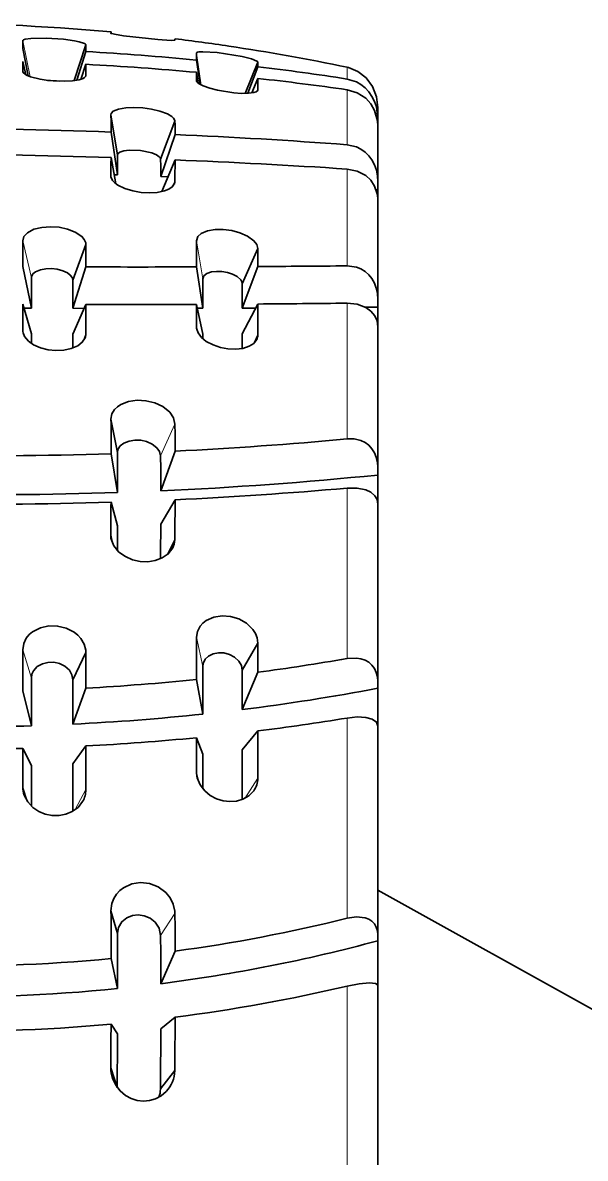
# Model space of a CAD drawing. Extents: x 2 to 295, y 3 to 209.
# Drawn here: x 158.51 to 172.93, y 136.95 to 166.06 of the extents above; entities that cross this region are included whole.
import ezdxf

# ---------------------------------------------------------------- set-up
doc = ezdxf.new("R2010")
doc.units = 0

msp = doc.modelspace()

# ---------------------------------------------------------------- linework, layer by layer
at = {"color": 7, "lineweight": 35, "ltscale": 0.000827127}
msp.add_line((160.764, 165.789), (160.773, 165.821), dxfattribs=at)
at = {"color": 7, "lineweight": 35, "ltscale": 1.4135e-05}
msp.add_line((160.764, 165.788), (160.764, 165.789), dxfattribs=at)
at = {"color": 7, "lineweight": 35, "ltscale": 0.001038}
msp.add_line((160.773, 165.821), (160.779, 165.78), dxfattribs=at)
at = {"color": 7, "lineweight": 35, "ltscale": 0.000712971}
msp.add_line((160.78, 165.78), (160.776, 165.808), dxfattribs=at)
at = {"color": 7, "lineweight": 35, "ltscale": 0.000106943}
msp.add_line((162.415, 165.645), (162.413, 165.641), dxfattribs=at)
at = {"color": 7, "lineweight": 35, "ltscale": 0.004924}
msp.add_line((158.508, 165.4), (158.508, 165.597), dxfattribs=at)
at = {"color": 7, "lineweight": 13, "ltscale": 0.023603}
msp.add_line((158.702, 164.673), (158.508, 165.597), dxfattribs=at)
at = {"color": 7, "lineweight": 35, "ltscale": 0.018065}
msp.add_line((158.652, 164.692), (158.508, 165.4), dxfattribs=at)
at = {"color": 7, "lineweight": 35, "ltscale": 0.024073}
msp.add_line((159.83, 164.573), (160.127, 165.489), dxfattribs=at)
at = {"color": 7, "lineweight": 35, "ltscale": 0.00424}
msp.add_line((160.127, 165.489), (160.127, 165.32), dxfattribs=at)
at = {"color": 7, "lineweight": 35, "ltscale": 0.000872206}
msp.add_line((162.413, 165.641), (162.402, 165.608), dxfattribs=at)
at = {"color": 7, "lineweight": 35, "ltscale": 0.000778883}
msp.add_line((162.413, 165.641), (162.405, 165.611), dxfattribs=at)
at = {"color": 7, "lineweight": 35, "ltscale": 0.006395}
msp.add_line((158.508, 164.811), (158.508, 165.066), dxfattribs=at)
at = {"color": 7, "lineweight": 35, "ltscale": 0.00878}
msp.add_line((158.508, 165.066), (158.585, 164.724), dxfattribs=at)
at = {"color": 7, "lineweight": 35, "ltscale": 0.019264}
msp.add_line((160.127, 165.32), (159.899, 164.584), dxfattribs=at)
at = {"color": 7, "lineweight": 35, "ltscale": 0.004558}
msp.add_line((162.964, 165.099), (162.964, 165.281), dxfattribs=at)
at = {"color": 7, "lineweight": 13, "ltscale": 0.020742}
msp.add_line((163.086, 164.46), (162.964, 165.281), dxfattribs=at)
at = {"color": 7, "lineweight": 35, "ltscale": 0.0157}
msp.add_line((163.054, 164.477), (162.964, 165.099), dxfattribs=at)
at = {"color": 7, "lineweight": 35, "ltscale": 0.000247872}
msp.add_line((158.51, 164.801), (158.508, 164.811), dxfattribs=at)
at = {"color": 7, "lineweight": 13, "ltscale": 0.000456688}
msp.add_line((158.508, 164.811), (158.512, 164.793), dxfattribs=at)
at = {"color": 7, "lineweight": 35, "ltscale": 0.01017}
msp.add_line((159.995, 164.606), (160.127, 164.991), dxfattribs=at)
at = {"color": 7, "lineweight": 35, "ltscale": 0.0072}
msp.add_line((160.127, 164.991), (160.127, 164.703), dxfattribs=at)
at = {"color": 7, "lineweight": 35, "ltscale": 0.005379}
msp.add_line((162.964, 164.57), (162.964, 164.786), dxfattribs=at)
at = {"color": 7, "lineweight": 35, "ltscale": 0.007063}
msp.add_line((162.964, 164.786), (163.009, 164.507), dxfattribs=at)
at = {"color": 7, "lineweight": 35, "ltscale": 0.021638}
msp.add_line((164.213, 164.247), (164.536, 165.05), dxfattribs=at)
at = {"color": 7, "lineweight": 35, "ltscale": 0.018194}
msp.add_line((164.536, 164.928), (164.275, 164.249), dxfattribs=at)
at = {"color": 7, "lineweight": 35, "ltscale": 0.003034}
msp.add_line((164.536, 165.05), (164.536, 164.928), dxfattribs=at)
at = {"color": 7, "lineweight": 13, "ltscale": 0.007605}
msp.add_line((166.823, 164.613), (166.823, 164.917), dxfattribs=at)
at = {"color": 7, "lineweight": 13, "ltscale": 0.000754674}
msp.add_line((160.127, 164.703), (160.118, 164.674), dxfattribs=at)
at = {"color": 7, "lineweight": 35, "ltscale": 0.000146141}
msp.add_line((162.965, 164.565), (162.964, 164.57), dxfattribs=at)
at = {"color": 7, "lineweight": 13, "ltscale": 0.000239591}
msp.add_line((162.964, 164.57), (162.966, 164.561), dxfattribs=at)
at = {"color": 7, "lineweight": 35, "ltscale": 0.010031}
msp.add_line((164.38, 164.259), (164.536, 164.629), dxfattribs=at)
at = {"color": 7, "lineweight": 35, "ltscale": 0.007225}
for p, q in [((164.536, 164.629), (164.536, 164.34)), ((160.085, 158.735), (159.796, 158.736))]:
    msp.add_line(p, q, dxfattribs=at)
at = {"color": 7, "lineweight": 35, "ltscale": 0.000741893}
msp.add_line((164.536, 164.34), (164.525, 164.312), dxfattribs=at)
at = {"color": 7, "lineweight": 13, "ltscale": 0.035239}
msp.add_line((166.823, 162.93), (166.823, 164.34), dxfattribs=at)
at = {"color": 7, "lineweight": 35, "ltscale": 0.026049}
msp.add_line((160.936, 162.666), (160.771, 163.695), dxfattribs=at)
at = {"color": 7, "lineweight": 35, "ltscale": 0.000139999}
msp.add_line((167.612, 163.881), (167.612, 163.875), dxfattribs=at)
at = {"color": 7, "lineweight": 35, "ltscale": 0.006827}
msp.add_line((167.612, 163.875), (167.612, 163.602), dxfattribs=at)
at = {"color": 7, "lineweight": 35, "ltscale": 0.026039}
msp.add_line((162.044, 162.558), (162.412, 163.532), dxfattribs=at)
at = {"color": 7, "lineweight": 35, "ltscale": 0.004847}
msp.add_line((167.612, 163.602), (167.612, 163.408), dxfattribs=at)
at = {"color": 7, "lineweight": 35, "ltscale": 0.035565}
msp.add_line((167.612, 163.408), (167.612, 161.986), dxfattribs=at)
at = {"color": 7, "lineweight": 35, "ltscale": 0.027754}
msp.add_line((160.941, 162.156), (160.776, 163.254), dxfattribs=at)
at = {"color": 7, "lineweight": 35, "ltscale": 0.028438}
msp.add_line((162.416, 163.189), (162.049, 162.112), dxfattribs=at)
at = {"color": 7, "lineweight": 35, "ltscale": 0.017094}
msp.add_line((160.773, 162.599), (160.898, 161.927), dxfattribs=at)
at = {"color": 7, "lineweight": 35, "ltscale": 0.022014}
msp.add_line((162.074, 161.728), (162.415, 162.54), dxfattribs=at)
at = {"color": 7, "lineweight": 35, "ltscale": 0.00215}
msp.add_line((160.941, 162.156), (160.855, 162.159), dxfattribs=at)
at = {"color": 7, "lineweight": 13, "ltscale": 0.062063}
msp.add_line((166.823, 159.824), (166.823, 162.306), dxfattribs=at)
at = {"color": 7, "lineweight": 35, "ltscale": 0.001446}
msp.add_line((160.764, 162.135), (160.773, 162.078), dxfattribs=at)
at = {"color": 7, "lineweight": 35, "ltscale": 0.004582}
msp.add_line((162.232, 162.104), (162.049, 162.112), dxfattribs=at)
at = {"color": 7, "lineweight": 35, "ltscale": 0.002577}
msp.add_line((162.405, 161.974), (162.368, 161.878), dxfattribs=at)
at = {"color": 7, "lineweight": 35, "ltscale": 0.005341}
msp.add_line((167.612, 161.986), (167.612, 161.772), dxfattribs=at)
at = {"color": 7, "lineweight": 35, "ltscale": 0.001027}
msp.add_line((167.612, 161.772), (167.571, 161.775), dxfattribs=at)
at = {"color": 7, "lineweight": 35, "ltscale": 0.006165}
msp.add_line((167.612, 161.772), (167.612, 161.525), dxfattribs=at)
at = {"color": 7, "lineweight": 35, "ltscale": 0.063781}
msp.add_line((167.612, 161.525), (167.612, 158.974), dxfattribs=at)
at = {"color": 7, "lineweight": 35, "ltscale": 0.016588}
msp.add_line((158.508, 159.805), (158.508, 160.468), dxfattribs=at)
at = {"color": 7, "lineweight": 13, "ltscale": 0.024405}
msp.add_line((158.73, 159.518), (158.508, 160.468), dxfattribs=at)
at = {"color": 7, "lineweight": 35, "ltscale": 0.016794}
msp.add_line((162.964, 159.798), (162.964, 160.47), dxfattribs=at)
at = {"color": 7, "lineweight": 13, "ltscale": 0.024667}
msp.add_line((163.124, 159.496), (162.964, 160.47), dxfattribs=at)
at = {"color": 7, "lineweight": 35, "ltscale": 0.024395}
msp.add_line((159.796, 159.456), (160.127, 160.374), dxfattribs=at)
at = {"color": 7, "lineweight": 35, "ltscale": 0.014425}
msp.add_line((160.127, 160.374), (160.127, 159.797), dxfattribs=at)
at = {"color": 7, "lineweight": 35, "ltscale": 0.024608}
msp.add_line((164.135, 159.367), (164.536, 160.266), dxfattribs=at)
at = {"color": 7, "lineweight": 35, "ltscale": 0.011521}
msp.add_line((164.536, 160.266), (164.536, 159.806), dxfattribs=at)
at = {"color": 7, "lineweight": 35, "ltscale": 0.027146}
msp.add_line((158.73, 158.742), (158.508, 159.805), dxfattribs=at)
at = {"color": 7, "lineweight": 35, "ltscale": 0.02778}
msp.add_line((160.127, 159.797), (159.796, 158.736), dxfattribs=at)
at = {"color": 7, "lineweight": 35, "ltscale": 0.026845}
msp.add_line((163.124, 158.736), (162.964, 159.798), dxfattribs=at)
at = {"color": 7, "lineweight": 35, "ltscale": 0.028451}
msp.add_line((164.536, 159.806), (164.135, 158.74), dxfattribs=at)
at = {"color": 7, "lineweight": 35, "ltscale": 0.019395}
msp.add_line((158.73, 159.518), (158.73, 158.742), dxfattribs=at)
at = {"color": 7, "lineweight": 35, "ltscale": 0.017996}
msp.add_line((159.796, 158.736), (159.796, 159.456), dxfattribs=at)
at = {"color": 7, "lineweight": 35, "ltscale": 0.018999}
msp.add_line((163.124, 159.496), (163.124, 158.736), dxfattribs=at)
at = {"color": 7, "lineweight": 35, "ltscale": 0.015673}
msp.add_line((164.135, 158.74), (164.135, 159.367), dxfattribs=at)
at = {"color": 7, "lineweight": 35, "ltscale": 0.005187}
msp.add_line((167.612, 158.974), (167.612, 158.767), dxfattribs=at)
at = {"color": 7, "lineweight": 35, "ltscale": 0.01651}
msp.add_line((158.508, 158.18), (158.508, 158.84), dxfattribs=at)
at = {"color": 7, "lineweight": 35, "ltscale": 0.019796}
msp.add_line((158.508, 158.84), (158.73, 158.08), dxfattribs=at)
at = {"color": 7, "lineweight": 35, "ltscale": 0.004829}
msp.add_line((158.73, 158.742), (158.537, 158.743), dxfattribs=at)
at = {"color": 7, "lineweight": 35, "ltscale": 0.020686}
msp.add_line((159.796, 158.075), (160.127, 158.833), dxfattribs=at)
at = {"color": 7, "lineweight": 35, "ltscale": 0.018687}
msp.add_line((160.127, 158.833), (160.127, 158.085), dxfattribs=at)
at = {"color": 7, "lineweight": 35, "ltscale": 0.014605}
msp.add_line((162.964, 158.252), (162.964, 158.836), dxfattribs=at)
at = {"color": 7, "lineweight": 35, "ltscale": 0.019412}
msp.add_line((162.964, 158.836), (163.124, 158.076), dxfattribs=at)
at = {"color": 7, "lineweight": 35, "ltscale": 0.003465}
msp.add_line((163.124, 158.736), (162.986, 158.736), dxfattribs=at)
at = {"color": 7, "lineweight": 35, "ltscale": 0.021571}
msp.add_line((164.135, 158.081), (164.536, 158.845), dxfattribs=at)
at = {"color": 7, "lineweight": 35, "ltscale": 0.008677}
msp.add_line((164.482, 158.742), (164.135, 158.74), dxfattribs=at)
at = {"color": 7, "lineweight": 35, "ltscale": 0.019917}
msp.add_line((164.536, 158.845), (164.536, 158.049), dxfattribs=at)
at = {"color": 7, "lineweight": 13, "ltscale": 0.087002}
msp.add_line((166.823, 155.388), (166.823, 158.868), dxfattribs=at)
at = {"color": 7, "lineweight": 35, "ltscale": 0.007966}
msp.add_line((167.612, 158.767), (167.293, 158.764), dxfattribs=at)
at = {"color": 7, "lineweight": 35, "ltscale": 0.012498}
msp.add_line((167.612, 158.767), (167.612, 158.267), dxfattribs=at)
at = {"color": 7, "lineweight": 13, "ltscale": 0.003561}
msp.add_line((158.508, 158.18), (158.542, 158.042), dxfattribs=at)
at = {"color": 7, "lineweight": 35, "ltscale": 0.006026}
msp.add_line((158.73, 158.08), (158.73, 157.839), dxfattribs=at)
at = {"color": 7, "lineweight": 35, "ltscale": 0.008894}
msp.add_line((159.796, 157.719), (159.796, 158.075), dxfattribs=at)
at = {"color": 7, "lineweight": 13, "ltscale": 0.005242}
msp.add_line((160.127, 158.085), (160.053, 157.889), dxfattribs=at)
at = {"color": 7, "lineweight": 13, "ltscale": 0.002344}
msp.add_line((162.964, 158.252), (162.98, 158.159), dxfattribs=at)
at = {"color": 7, "lineweight": 35, "ltscale": 0.001849}
msp.add_line((163.124, 158.076), (163.124, 158.002), dxfattribs=at)
at = {"color": 7, "lineweight": 35, "ltscale": 0.005245}
msp.add_line((164.135, 157.871), (164.135, 158.081), dxfattribs=at)
at = {"color": 7, "lineweight": 35, "ltscale": 0.09006}
msp.add_line((167.612, 158.261), (167.612, 154.659), dxfattribs=at)
at = {"color": 7, "lineweight": 35, "ltscale": 0.001082}
msp.add_line((163.124, 158.002), (163.124, 157.959), dxfattribs=at)
at = {"color": 7, "lineweight": 35, "ltscale": 0.00411}
msp.add_line((164.135, 157.707), (164.135, 157.871), dxfattribs=at)
at = {"color": 7, "lineweight": 35, "ltscale": 0.005595}
msp.add_line((164.536, 158.049), (164.441, 157.846), dxfattribs=at)
at = {"color": 7, "lineweight": 35, "ltscale": 1.25885e-05}
msp.add_line((167.612, 156.146), (167.612, 156.146), dxfattribs=at)
msp.add_line((167.612, 156.146), (167.612, 156.146), dxfattribs=at)
msp.add_line((167.612, 156.146), (167.612, 156.146), dxfattribs=at)
at = {"color": 7, "lineweight": 35, "ltscale": 0.021885}
msp.add_line((160.936, 155.037), (160.771, 155.896), dxfattribs=at)
at = {"color": 7, "lineweight": 13, "ltscale": 0.022372}
msp.add_line((162.044, 154.954), (162.412, 155.77), dxfattribs=at)
at = {"color": 7, "lineweight": 35, "ltscale": 0.025189}
msp.add_line((160.941, 154.015), (160.776, 155.008), dxfattribs=at)
at = {"color": 7, "lineweight": 35, "ltscale": 0.027028}
msp.add_line((162.416, 155.075), (162.049, 154.058), dxfattribs=at)
at = {"color": 7, "lineweight": 35, "ltscale": 0.004874}
msp.add_line((167.612, 154.659), (167.612, 154.464), dxfattribs=at)
at = {"color": 7, "lineweight": 35, "ltscale": 0.018719}
msp.add_line((167.612, 154.464), (167.612, 153.715), dxfattribs=at)
at = {"color": 7, "lineweight": 13, "ltscale": 0.109297}
msp.add_line((166.823, 149.757), (166.823, 154.129), dxfattribs=at)
at = {"color": 7, "lineweight": 35, "ltscale": 0.01566}
msp.add_line((160.773, 153.765), (160.939, 153.161), dxfattribs=at)
at = {"color": 7, "lineweight": 35, "ltscale": 0.018129}
msp.add_line((162.048, 153.204), (162.415, 153.829), dxfattribs=at)
at = {"color": 7, "lineweight": 35, "ltscale": 0.113602}
msp.add_line((167.612, 153.715), (167.612, 149.171), dxfattribs=at)
at = {"color": 7, "lineweight": 35, "ltscale": 0.015818}
msp.add_line((160.939, 153.161), (160.934, 152.528), dxfattribs=at)
at = {"color": 7, "lineweight": 35, "ltscale": 0.005277}
msp.add_line((160.764, 152.924), (160.807, 152.717), dxfattribs=at)
at = {"color": 7, "lineweight": 35, "ltscale": 0.010302}
msp.add_line((162.405, 152.799), (162.224, 152.429), dxfattribs=at)
at = {"color": 7, "lineweight": 35, "ltscale": 0.027005}
msp.add_line((162.964, 149.223), (162.964, 150.303), dxfattribs=at)
at = {"color": 7, "lineweight": 13, "ltscale": 0.019188}
msp.add_line((163.124, 149.552), (162.964, 150.303), dxfattribs=at)
at = {"color": 7, "lineweight": 35, "ltscale": 0.026252}
msp.add_line((158.508, 148.934), (158.508, 149.984), dxfattribs=at)
at = {"color": 7, "lineweight": 13, "ltscale": 0.018982}
msp.add_line((158.73, 149.258), (158.508, 149.984), dxfattribs=at)
at = {"color": 7, "lineweight": 35, "ltscale": 0.020019}
msp.add_line((164.135, 149.459), (164.536, 150.152), dxfattribs=at)
at = {"color": 7, "lineweight": 35, "ltscale": 0.018618}
msp.add_line((164.536, 150.152), (164.536, 149.407), dxfattribs=at)
at = {"color": 7, "lineweight": 35, "ltscale": 0.019389}
msp.add_line((159.796, 149.213), (160.127, 149.914), dxfattribs=at)
at = {"color": 7, "lineweight": 35, "ltscale": 0.02287}
msp.add_line((160.127, 149.914), (160.127, 149), dxfattribs=at)
at = {"color": 7, "lineweight": 35, "ltscale": 0.030479}
msp.add_line((163.124, 149.552), (163.124, 148.333), dxfattribs=at)
at = {"color": 7, "lineweight": 35, "ltscale": 0.025226}
msp.add_line((164.135, 148.45), (164.135, 149.459), dxfattribs=at)
at = {"color": 7, "lineweight": 35, "ltscale": 0.025952}
msp.add_line((164.536, 149.407), (164.135, 148.45), dxfattribs=at)
at = {"color": 7, "lineweight": 35, "ltscale": 0.030614}
msp.add_line((158.73, 149.258), (158.73, 148.034), dxfattribs=at)
at = {"color": 7, "lineweight": 35, "ltscale": 0.02844}
msp.add_line((159.796, 148.076), (159.796, 149.213), dxfattribs=at)
at = {"color": 7, "lineweight": 35, "ltscale": 0.022599}
msp.add_line((163.124, 148.333), (162.964, 149.223), dxfattribs=at)
at = {"color": 7, "lineweight": 35, "ltscale": 0.004414}
msp.add_line((167.612, 149.171), (167.612, 148.994), dxfattribs=at)
at = {"color": 7, "lineweight": 35, "ltscale": 0.02319}
msp.add_line((158.73, 148.034), (158.508, 148.934), dxfattribs=at)
at = {"color": 7, "lineweight": 35, "ltscale": 0.02454}
msp.add_line((160.127, 148.999), (159.796, 148.076), dxfattribs=at)
at = {"color": 7, "lineweight": 35, "ltscale": 0.024238}
msp.add_line((167.612, 148.994), (167.612, 148.025), dxfattribs=at)
at = {"color": 7, "lineweight": 13, "ltscale": 0.128271}
msp.add_line((166.823, 143.102), (166.823, 148.233), dxfattribs=at)
at = {"color": 7, "lineweight": 35, "ltscale": 0.015712}
msp.add_line((164.135, 147.418), (164.536, 147.902), dxfattribs=at)
at = {"color": 7, "lineweight": 35, "ltscale": 0.030206}
msp.add_line((164.536, 147.902), (164.536, 146.694), dxfattribs=at)
at = {"color": 7, "lineweight": 35, "ltscale": 0.133693}
msp.add_line((167.612, 148.025), (167.612, 142.677), dxfattribs=at)
at = {"color": 7, "lineweight": 35, "ltscale": 0.022068}
msp.add_line((162.964, 146.845), (162.964, 147.728), dxfattribs=at)
at = {"color": 7, "lineweight": 35, "ltscale": 0.011273}
msp.add_line((162.964, 147.728), (163.124, 147.306), dxfattribs=at)
at = {"color": 7, "lineweight": 35, "ltscale": 0.024634}
msp.add_line((158.508, 146.47), (158.508, 147.455), dxfattribs=at)
at = {"color": 7, "lineweight": 35, "ltscale": 0.012243}
msp.add_line((158.508, 147.455), (158.73, 147.018), dxfattribs=at)
at = {"color": 7, "lineweight": 35, "ltscale": 0.014133}
msp.add_line((159.796, 147.059), (160.127, 147.516), dxfattribs=at)
at = {"color": 7, "lineweight": 35, "ltscale": 0.027921}
msp.add_line((160.127, 147.516), (160.127, 146.4), dxfattribs=at)
at = {"color": 7, "lineweight": 35, "ltscale": 0.002837}
msp.add_line((163.124, 147.306), (163.124, 147.192), dxfattribs=at)
at = {"color": 7, "lineweight": 35, "ltscale": 0.008068}
msp.add_line((164.135, 147.095), (164.135, 147.418), dxfattribs=at)
at = {"color": 7, "lineweight": 35, "ltscale": 0.026066}
msp.add_line((158.73, 147.018), (158.73, 145.976), dxfattribs=at)
at = {"color": 7, "lineweight": 35, "ltscale": 0.030329}
msp.add_line((159.796, 145.845), (159.796, 147.059), dxfattribs=at)
at = {"color": 7, "lineweight": 35, "ltscale": 0.019251}
msp.add_line((163.124, 147.192), (163.124, 146.422), dxfattribs=at)
at = {"color": 7, "lineweight": 35, "ltscale": 0.023781}
msp.add_line((164.135, 146.144), (164.135, 147.095), dxfattribs=at)
at = {"color": 7, "lineweight": 13, "ltscale": 0.007063}
msp.add_line((162.964, 146.845), (163.03, 146.57), dxfattribs=at)
at = {"color": 7, "lineweight": 13, "ltscale": 0.010418}
msp.add_line((158.508, 146.47), (158.643, 146.075), dxfattribs=at)
at = {"color": 7, "lineweight": 13, "ltscale": 0.015459}
msp.add_line((164.536, 146.694), (164.202, 146.174), dxfattribs=at)
at = {"color": 7, "lineweight": 13, "ltscale": 0.014558}
msp.add_line((160.127, 146.4), (159.855, 145.885), dxfattribs=at)
at = {"color": 7, "lineweight": 35, "ltscale": 0.165464}
msp.add_line((173.397, 140.603), (167.612, 143.817), dxfattribs=at)
at = {"color": 7, "lineweight": 35, "ltscale": 0.015241}
msp.add_line((160.936, 142.707), (160.771, 143.294), dxfattribs=at)
at = {"color": 7, "lineweight": 13, "ltscale": 0.016724}
msp.add_line((162.044, 142.661), (162.412, 143.22), dxfattribs=at)
at = {"color": 7, "lineweight": 35, "ltscale": 0.00382}
msp.add_line((167.612, 142.677), (167.612, 142.524), dxfattribs=at)
at = {"color": 7, "lineweight": 35, "ltscale": 0.029007}
msp.add_line((167.612, 142.524), (167.612, 141.364), dxfattribs=at)
at = {"color": 7, "lineweight": 35, "ltscale": 0.019692}
msp.add_line((160.941, 141.296), (160.776, 142.066), dxfattribs=at)
at = {"color": 7, "lineweight": 35, "ltscale": 0.022792}
msp.add_line((162.416, 142.257), (162.049, 141.422), dxfattribs=at)
at = {"color": 7, "lineweight": 35, "ltscale": 0.014561}
msp.add_line((167.612, 142.148), (167.612, 141.566), dxfattribs=at)
at = {"color": 7, "lineweight": 13, "ltscale": 0.143348}
msp.add_line((166.823, 135.626), (166.823, 141.36), dxfattribs=at)
at = {"color": 7, "lineweight": 35, "ltscale": 0.149721}
msp.add_line((167.612, 141.363), (167.612, 135.375), dxfattribs=at)
at = {"color": 7, "lineweight": 35, "ltscale": 0.018981}
msp.add_line((167.612, 141.318), (167.612, 140.558), dxfattribs=at)
at = {"color": 7, "lineweight": 35, "ltscale": 0.007364}
msp.add_line((160.773, 140.384), (160.939, 140.141), dxfattribs=at)
at = {"color": 7, "lineweight": 35, "ltscale": 0.011883}
msp.add_line((162.048, 140.262), (162.415, 140.563), dxfattribs=at)
at = {"color": 7, "lineweight": 35, "ltscale": 0.013252}
msp.add_line((160.764, 139.268), (160.929, 138.764), dxfattribs=at)
at = {"color": 7, "lineweight": 35, "ltscale": 0.014963}
msp.add_line((162.405, 139.195), (162.037, 138.723), dxfattribs=at)
at = {"color": 7, "lineweight": 35}
for points in [[(158.508, 165.597), (158.509, 165.602), (158.516, 165.612), (158.53, 165.621), (158.574, 165.636), (158.716, 165.657), (159.113, 165.663), (159.555, 165.632), (159.832, 165.594), (159.954, 165.569), (160.094, 165.523), (160.118, 165.506), (160.125, 165.498), (160.127, 165.489)], [(162.405, 165.611), (162.405, 165.61), (162.403, 165.609), (162.393, 165.606), (162.317, 165.604), (161.97, 165.625), (161.095, 165.723), (160.864, 165.76), (160.789, 165.777), (160.767, 165.785), (160.764, 165.787), (160.764, 165.788)], [(162.964, 165.281), (162.967, 165.288), (162.971, 165.292), (162.986, 165.299), (163.021, 165.307), (163.124, 165.313), (163.495, 165.29), (164.131, 165.19), (164.374, 165.13), (164.514, 165.075), (164.528, 165.064), (164.535, 165.054), (164.536, 165.05)], [(160.125, 164.689), (160.119, 164.676), (160.095, 164.651), (160.058, 164.63), (159.958, 164.596), (159.782, 164.568), (159.586, 164.556), (159.161, 164.577), (158.953, 164.608), (158.705, 164.672), (158.603, 164.714), (158.525, 164.771), (158.51, 164.801)], [(167.612, 163.881), (167.577, 164.161), (167.475, 164.421), (167.313, 164.642), (167.103, 164.809), (166.86, 164.909), (166.823, 164.917)], [(164.533, 164.325), (164.524, 164.312), (164.49, 164.288), (164.437, 164.27), (164.299, 164.25), (164.115, 164.247), (163.919, 164.26), (163.504, 164.326), (163.308, 164.376), (163.132, 164.439), (163.031, 164.491), (162.995, 164.519), (162.971, 164.546), (162.965, 164.565)], [(167.612, 163.602), (167.574, 163.897), (167.527, 164.037), (167.462, 164.167), (167.381, 164.284), (167.285, 164.387), (167.179, 164.471), (167.064, 164.538), (166.823, 164.613)], [(166.823, 164.34), (167.08, 164.264), (167.3, 164.119), (167.431, 163.974), (167.529, 163.804), (167.602, 163.544), (167.612, 163.408)], [(160.771, 163.695), (160.777, 163.728), (160.826, 163.786), (160.963, 163.845), (161.152, 163.878), (161.361, 163.887), (161.584, 163.875), (161.809, 163.842), (162.025, 163.791), (162.218, 163.718), (162.333, 163.65), (162.375, 163.612), (162.409, 163.551), (162.412, 163.532)], [(162.044, 162.558), (162.029, 162.596), (162.006, 162.622), (161.94, 162.667), (161.822, 162.718), (161.532, 162.781), (161.233, 162.791), (161.097, 162.773), (160.996, 162.738), (160.96, 162.713), (160.939, 162.683), (160.936, 162.666)], [(167.612, 161.986), (167.602, 162.134), (167.574, 162.278), (167.526, 162.414), (167.461, 162.539), (167.38, 162.649), (167.284, 162.743), (167.178, 162.819), (167.063, 162.876), (166.823, 162.93)], [(166.823, 162.306), (167.08, 162.254), (167.301, 162.139), (167.432, 162.018), (167.53, 161.871), (167.603, 161.645), (167.612, 161.525)], [(162.395, 161.923), (162.341, 161.848), (162.254, 161.789), (162.145, 161.746), (161.958, 161.707), (161.756, 161.695), (161.544, 161.708), (161.332, 161.744), (161.129, 161.805), (160.951, 161.892), (160.871, 161.949), (160.809, 162.014), (160.766, 162.106)], [(158.508, 160.468), (158.541, 160.581), (158.63, 160.674), (158.797, 160.761), (158.999, 160.811), (159.217, 160.828), (159.44, 160.813), (159.657, 160.768), (159.857, 160.691), (160.024, 160.578), (160.087, 160.502), (160.123, 160.418), (160.127, 160.374)], [(162.964, 160.47), (162.997, 160.573), (163.083, 160.655), (163.247, 160.725), (163.44, 160.757), (163.65, 160.757), (163.865, 160.729), (164.077, 160.671), (164.273, 160.584), (164.434, 160.466), (164.508, 160.37), (164.536, 160.266)], [(167.612, 158.974), (167.602, 159.117), (167.573, 159.255), (167.526, 159.383), (167.461, 159.498), (167.379, 159.598), (167.284, 159.681), (167.178, 159.745), (167.063, 159.791), (166.823, 159.824)], [(159.796, 159.456), (159.778, 159.526), (159.729, 159.59), (159.66, 159.643), (159.536, 159.701), (159.395, 159.738), (159.249, 159.755), (159.102, 159.75), (158.963, 159.725), (158.839, 159.674), (158.77, 159.618), (158.733, 159.546), (158.73, 159.518)], [(164.135, 159.367), (164.126, 159.419), (164.097, 159.469), (164.007, 159.548), (163.888, 159.61), (163.754, 159.653), (163.616, 159.678), (163.477, 159.684), (163.346, 159.67), (163.229, 159.632), (163.147, 159.565), (163.124, 159.496)], [(166.823, 158.868), (167.079, 158.842), (167.301, 158.758), (167.432, 158.665), (167.531, 158.547), (167.591, 158.412), (167.612, 158.261)], [(160.108, 157.982), (160.033, 157.867), (159.919, 157.778), (159.748, 157.703), (159.56, 157.662), (159.361, 157.653), (159.16, 157.673), (158.965, 157.723), (158.784, 157.804), (158.656, 157.897), (158.558, 158.012), (158.517, 158.109)], [(164.511, 157.939), (164.432, 157.838), (164.317, 157.765), (164.148, 157.709), (163.963, 157.688), (163.769, 157.696), (163.576, 157.732), (163.387, 157.797), (163.214, 157.889), (163.092, 157.989), (163.002, 158.108), (162.969, 158.205)], [(160.771, 155.896), (160.794, 156.027), (160.862, 156.142), (160.935, 156.213), (161.022, 156.27), (161.221, 156.347), (161.44, 156.378), (161.666, 156.367), (161.891, 156.313), (162.1, 156.217), (162.277, 156.076), (162.374, 155.932), (162.412, 155.77)], [(162.044, 154.954), (162.015, 155.066), (161.945, 155.163), (161.825, 155.256), (161.684, 155.318), (161.534, 155.352), (161.381, 155.357), (161.234, 155.334), (161.098, 155.28), (161.008, 155.208), (160.95, 155.113), (160.936, 155.037)], [(167.612, 154.659), (167.602, 154.793), (167.573, 154.919), (167.526, 155.035), (167.461, 155.138), (167.379, 155.225), (167.284, 155.294), (167.178, 155.345), (167.005, 155.386), (166.823, 155.388)], [(166.823, 154.129), (167.078, 154.129), (167.302, 154.081), (167.432, 154.019), (167.531, 153.933), (167.591, 153.832), (167.612, 153.715)], [(162.354, 152.594), (162.241, 152.444), (162.085, 152.336), (161.906, 152.269), (161.715, 152.24), (161.52, 152.247), (161.326, 152.29), (161.14, 152.37), (160.976, 152.487), (160.845, 152.644), (160.774, 152.82)], [(162.964, 150.303), (162.989, 150.454), (163.056, 150.585), (163.128, 150.667), (163.213, 150.732), (163.407, 150.819), (163.617, 150.853), (163.833, 150.837), (164.046, 150.775), (164.244, 150.663), (164.411, 150.5), (164.475, 150.399), (164.518, 150.287), (164.536, 150.152)], [(158.508, 149.984), (158.533, 150.142), (158.601, 150.283), (158.675, 150.372), (158.762, 150.446), (158.963, 150.549), (159.18, 150.596), (159.403, 150.592), (159.623, 150.538), (159.83, 150.431), (159.921, 150.357), (160.001, 150.269), (160.082, 150.13), (160.124, 149.974), (160.127, 149.914)], [(159.796, 149.213), (159.771, 149.344), (159.704, 149.459), (159.588, 149.563), (159.45, 149.63), (159.304, 149.662), (159.156, 149.66), (159.013, 149.625), (158.882, 149.553), (158.782, 149.441), (158.743, 149.354), (158.73, 149.258)], [(164.135, 149.459), (164.113, 149.583), (164.049, 149.693), (163.938, 149.796), (163.806, 149.864), (163.668, 149.901), (163.528, 149.906), (163.393, 149.88), (163.27, 149.819), (163.187, 149.739), (163.135, 149.634), (163.124, 149.552)], [(167.612, 149.171), (167.602, 149.291), (167.573, 149.403), (167.526, 149.503), (167.46, 149.59), (167.379, 149.661), (167.284, 149.714), (167.178, 149.75), (167.064, 149.769), (166.823, 149.757)], [(166.823, 148.233), (167.078, 148.26), (167.302, 148.25), (167.468, 148.206), (167.576, 148.127), (167.612, 148.025)], [(164.429, 146.365), (164.305, 146.239), (164.154, 146.152), (163.99, 146.104), (163.82, 146.091), (163.648, 146.11), (163.478, 146.162), (163.317, 146.248), (163.173, 146.367), (163.056, 146.52), (162.982, 146.7)], [(160.044, 146.092), (159.926, 145.943), (159.776, 145.834), (159.612, 145.765), (159.439, 145.732), (159.262, 145.734), (159.088, 145.769), (158.921, 145.838), (158.766, 145.943), (158.636, 146.085), (158.547, 146.253)], [(160.771, 143.294), (160.794, 143.478), (160.842, 143.605), (160.912, 143.718), (160.996, 143.81), (161.092, 143.884), (161.307, 143.983), (161.531, 144.016), (161.759, 143.99), (161.98, 143.904), (162.177, 143.758), (162.288, 143.621), (162.369, 143.459), (162.409, 143.279), (162.412, 143.22)], [(162.044, 142.661), (162.003, 142.844), (161.905, 142.997), (161.773, 143.103), (161.626, 143.166), (161.472, 143.189), (161.321, 143.171), (161.177, 143.113), (161.053, 143.011), (160.965, 142.864), (160.936, 142.707)], [(167.612, 142.677), (167.602, 142.78), (167.573, 142.874), (167.526, 142.956), (167.461, 143.023), (167.379, 143.076), (167.285, 143.112), (167.066, 143.137), (166.823, 143.102)], [(166.823, 141.36), (167.135, 141.421), (167.394, 141.444), (167.553, 141.425), (167.597, 141.399), (167.612, 141.364)], [(162.189, 138.658), (162.058, 138.548), (161.912, 138.471), (161.759, 138.427), (161.602, 138.414), (161.445, 138.431), (161.29, 138.479), (161.143, 138.558), (161.006, 138.672), (160.893, 138.817), (160.81, 138.988)]]:
    msp.add_lwpolyline(points, dxfattribs=at)
for centre, radius, start, end in [((155.593, 109.193), 56.864, 84.7732, 90.0046), ((156.047, 113.711), 52.323, 81.4911, 83.0092), ((155.565, 110.537), 55.533, 78.3035, 81.484), ((155.597, 88.891), 76.563, 84.47811, 86.60789), ((155.466, 80.908), 84.213, 84.89175, 86.82723), ((157.016, 101.927), 63.449, 81.10818, 83.19321), ((159.01, 160.751), 3.831, 83.4812, 88.0404), ((160.081, 164.703), 0.0458, 341.4734, 0.0216), ((156.793, 94.123), 70.93, 81.87085, 83.73315), ((164.499, 164.34), 0.0368, 337.2377, 0.1622), ((133.766, 163.147), 27.01, 0.2274, 1.1635), ((153.651, -41.527), 204.905, 88.0074, 89.4454), ((136.243, 162.99), 26.174, 0.4347, 1.1859), ((156.156, 18.459), 144.865, 85.77717, 87.52309), ((153.257, -70.929), 233.649, 88.15668, 89.42842), ((113.691, 163.25), 47.086, 358.6424, 359.2076), ((134.004, 162.121), 26.938, 0.075, 1.1604), ((135.696, 162.015), 26.353, 0.2125, 1.1809), ((116.477, 163.058), 45.941, 358.6475, 359.3532), ((155.757, -5.485), 168.156, 86.22661, 87.73068), ((160.918, 162.132), 0.154, 178.8253, 189.5824), ((162.261, 161.977), 0.145, 337.9104, 358.6498), ((159.515, 936.726), 776.936, 270.370248, 270.538927), ((161.384, 602.351), 442.556, 269.83724, 270.20455), ((161.104, 569.63), 410.799, 269.86379, 270.2595), ((159.763, 766.663), 607.836, 270.449957, 270.665558), ((158.797, 158.18), 0.289, 180.041, 194.2237), ((159.843, 158.086), 0.284, 338.569, 359.8431), ((163.233, 158.252), 0.269, 180.0667, 190.0478), ((164.285, 158.048), 0.251, 334.2454, 0.0699), ((46.879, 154.764), 113.898, 0.12298, 0.56971), ((49.907, 154.636), 112.51, 0.22362, 0.57759), ((157.539, 255.068), 100.112, 272.7925, 275.32101), ((157.515, 255.601), 100.646, 268.9295, 271.85671), ((48.867, 153.92), 112.074, 0.04806, 0.57069), ((50.959, 153.833), 111.09, 0.11595, 0.57816), ((157.57, 253.904), 99.947, 272.56879, 275.76647), ((157.512, 254.666), 100.71, 268.92809, 271.95154), ((157.577, 257.454), 103.739, 272.67317, 275.11355), ((157.558, 257.892), 104.177, 268.91658, 271.76852), ((16.216, 154.842), 144.56, 359.23994, 359.57322), ((19.329, 154.685), 143.089, 359.24493, 359.65706), ((25.702, 153.867), 136.347, 359.34783, 359.72127), ((161.247, 152.919), 0.483, 179.3374, 191.7735), ((161.94, 152.806), 0.465, 332.9444, 359.1864), ((157.286, 204.526), 55.593, 277.4938, 279.8785), ((157.006, 206.842), 57.927, 273.08857, 275.90379), ((157.269, 203.674), 55.649, 277.0876, 280.711), ((156.979, 206.196), 58.188, 272.7745, 276.06225), ((157.257, 206.316), 58.865, 277.10279, 279.35226), ((156.941, 207.056), 59.05, 268.72546, 271.7362), ((157.023, 208.399), 60.961, 272.91878, 275.593), ((156.98, 209.259), 61.823, 268.70932, 271.41624), ((163.561, 146.845), 0.596, 180.054, 194.0847), ((159.143, 146.471), 0.634, 180.1529, 200.12), ((163.979, 146.693), 0.557, 323.9583, 0.1311), ((159.516, 146.4), 0.611, 329.7629, 359.9464), ((-60.182, 141.713), 220.959, 0.09154, 0.40989), ((-57.358, 141.629), 219.775, 0.16366, 0.41475), ((156.928, 182.759), 40.873, 277.7165, 284.0096), ((-55.422, 141.154), 216.364, 0.03758, 0.41123), ((-53.437, 141.096), 215.486, 0.08655, 0.41596), ((156.971, 181.666), 40.562, 277.1921, 285.2087), ((156.714, 184.434), 42.562, 268.5477, 275.4772), ((156.706, 183.555), 42.47, 268.5445, 275.7227), ((156.915, 183.587), 43.374, 277.2857, 283.2055), ((156.732, 185.098), 44.897, 268.5397, 275.1635), ((-87.275, 141.761), 248.052, 359.42407, 359.68183), ((-84.573, 141.658), 246.991, 359.42855, 359.74603), ((-79.382, 141.194), 240.323, 359.42071, 359.74888), ((-77.594, 141.126), 239.644, 359.4254, 359.79334), ((161.591, 139.261), 0.827, 179.4991, 199.2326), ((161.618, 139.2), 0.787, 316.4976, 359.6141), ((161.483, 138.716), 0.555, 338.3642, 0.6494)]:
    msp.add_arc(centre, radius, start, end, dxfattribs=at)

doc.saveas('drawing.dxf')
